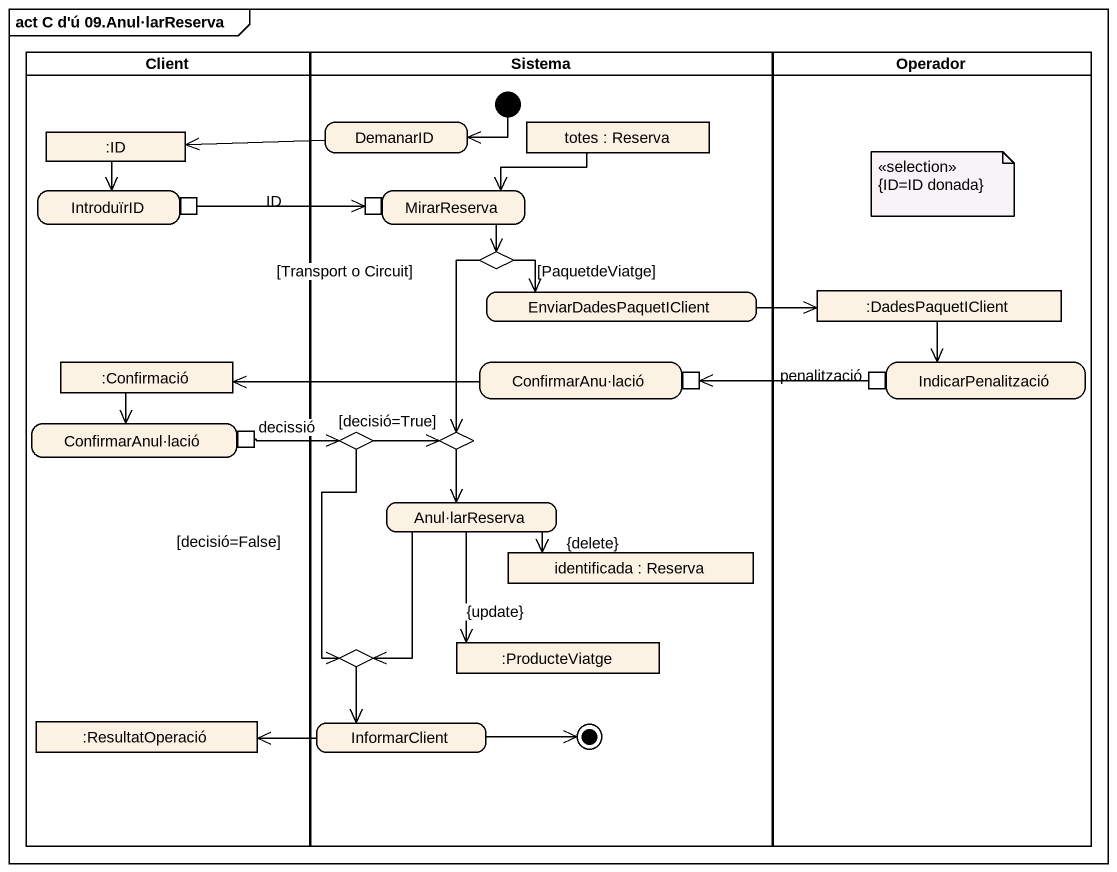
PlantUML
@startuml
mainframe act C d'ú 09.Anul·larReserva
hide empty description
state Client <<partition>> {
  state ":ID" as ID <<object>>
  state IntroduïrID {
    state "ID" as ID_2 <<outputPin>>
  }
  state ":Confirmació" as Confirmació <<object>>
  state "ConfirmarAnul·lació" as ConfirmarAnul_lació {
    state decissió <<outputPin>>
  }
  state ":ResultatOperació" as ResultatOperació <<object>>
}
state Sistema <<partition>> {
  state DemanarID
  state "totes : Reserva" as totes <<object>>
  state MirarReserva {
    state pin1 <<inputPin>>
  }
  state choice1 <<choice>>
  state EnviarDadesPaquetIClient
  state "ConfirmarAnu·lació" as ConfirmarAnu_lació {
    state pin2 <<inputPin>>
  }
  state choice2 <<choice>>
  state choice3 <<choice>>
  state "Anul·larReserva" as Anul_larReserva
  state "identificada : Reserva" as identificada <<object>>
  state choice4 <<choice>>
  state ":ProducteViatge" as ProducteViatge <<object>>
  state InformarClient
  [*] -left-> DemanarID
  InformarClient -right-> [*]
}
state Operador <<partition>> {
  state ":DadesPaquetIClient" as DadesPaquetIClient <<object>>
  state IndicarPenalització {
    state penalització <<outputPin>>
  }
}
DemanarID -left-> ID
totes -left-> MirarReserva
ID --> IntroduïrID
ID_2 -right-> pin1
MirarReserva --> choice1
choice1 -right-> EnviarDadesPaquetIClient : [PaquetdeViatge]
choice1 --> choice3 : [Transport o Circuit]
EnviarDadesPaquetIClient -right-> DadesPaquetIClient
DadesPaquetIClient --> IndicarPenalització
Confirmació --> ConfirmarAnul_lació
ConfirmarAnu_lació -left-> Confirmació
penalització -left-> pin2
decissió -right-> choice2
choice2 -right-> choice3 : [decisió=True]
choice2 --> choice4 : [decisió=False]
choice3 --> Anul_larReserva
Anul_larReserva -right-> identificada : {delete}
Anul_larReserva --> choice4
Anul_larReserva --> ProducteViatge : {update}
choice4 --> InformarClient
InformarClient -left-> ResultatOperació
note as N1
  <<selection>>
  {ID=ID donada}
end note
@enduml
